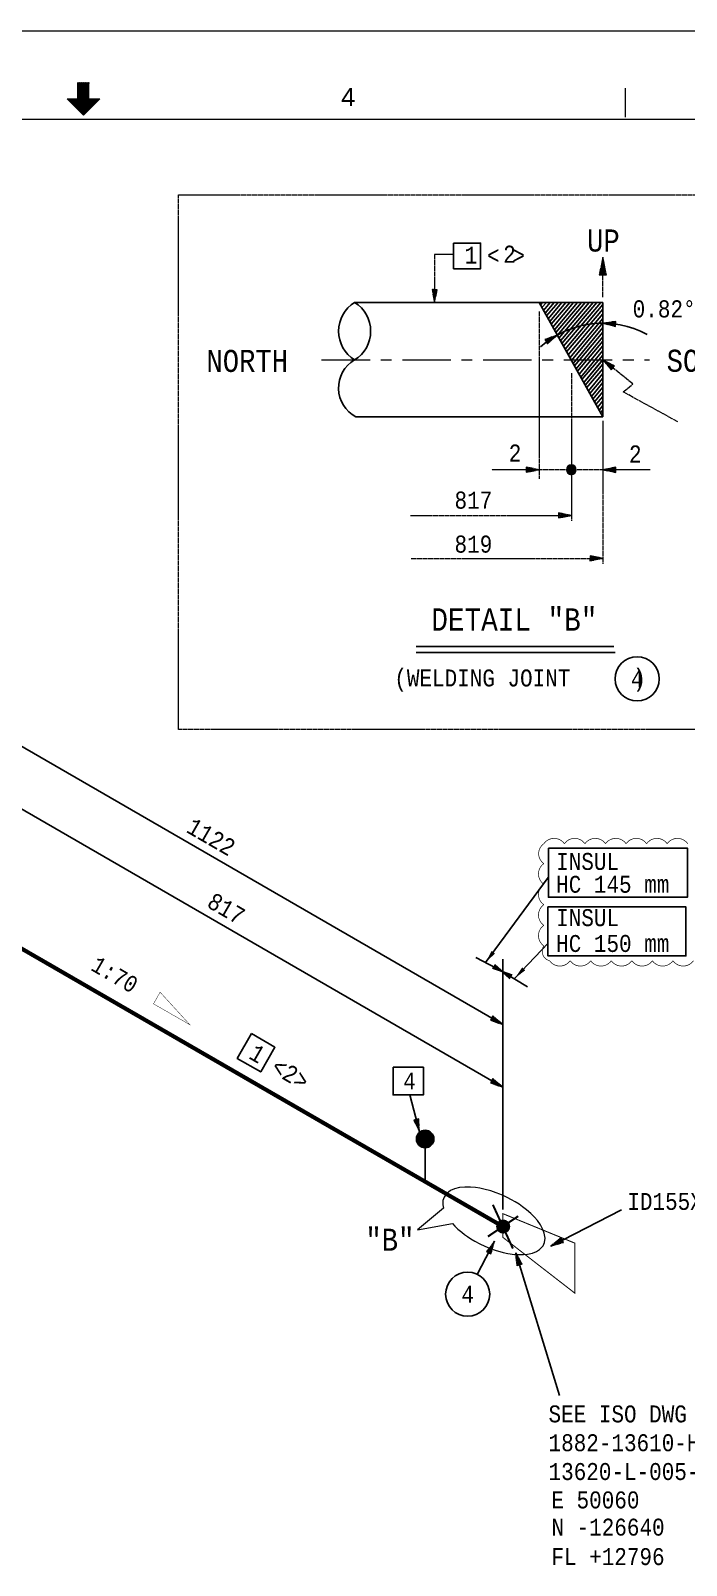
# Model space of a CAD drawing. Header units: inches. Extents: x 1155 to 1996, y 2 to 596.
# Drawn here: x 1561.4 to 1689, y 297.3 to 595.6 of the extents above; entities that cross this region are included whole.
import ezdxf
from ezdxf.enums import TextEntityAlignment as Align

# ---------------------------------------------------------------- set-up
doc = ezdxf.new("R2010")
doc.units = ezdxf.units.IN
doc.header["$MEASUREMENT"] = 0
for name, pattern in [('Dashed', [4.18782, 2.09391, -2.09391]), ('Solid', [1, 1, 0]), ('TracingDashed', [15.70432, 9.42259, -2.09391, 2.09391, -2.09391])]:
    doc.linetypes.add(name, pattern=pattern)
for name, color, linetype in [('2', 2, 'Continuous'), ('4', 7, 'Continuous'), ('BG 0 -1', 7, 'Continuous'), ('DIM-LINES', 7, 'Continuous'), ('DIM-TEXT', 7, 'Continuous'), ('FITTINGS', 7, 'Continuous'), ('FRAME', 7, 'Continuous'), ('green', 3, 'Continuous'), ('ISO-TEXT', 7, 'Continuous'), ('NOZZLES', 7, 'Continuous'), ('Rev.4', 6, 'Continuous'), ('WELDS', 7, 'Continuous'), ('yellow', 2, 'Continuous')]:
    doc.layers.add(name, color=color, linetype=linetype)
for name, color, linetype, lineweight in [('8', 6, 'Continuous', 13), ('cloudMark', 1, 'Solid', 13), ('dimension', 2, 'Solid', 13), ('fittingDimension', 2, 'Solid', 13), ('message', 2, 'Solid', 13), ('sky', 4, 'Continuous', 13), ('weldDimension', 2, 'Solid', 13)]:
    doc.layers.add(name, color=color, linetype=linetype, lineweight=lineweight)
doc.styles.add('Arial', font='arial.ttf')
doc.styles.add('fixedText', font='MONOTXT8.shx', dxfattribs={"width": 0.85})
doc.styles.add('MONOTXT', font='MONOTXT.shx', dxfattribs={"width": 0.8})
doc.styles.get("Standard").update_dxf_attribs({"font": 'arial.ttf'})
doc.dimstyles.new('ISO-25', dxfattribs={"dimtxt": 2.5, "dimasz": 2.5, "dimexe": 1.25, "dimexo": 0.625, "dimtad": 1, "dimtxsty": 'Standard', "dimcen": 2.5, "dimclre": 4, "dimadec": 0, "dimazin": 0, "dimtfac": 1, "dimtmove": 0, "dimatfit": 3, "dimfxl": 1, "dimarcsym": 0})

msp = doc.modelspace()

# ---------------------------------------------------------------- hatches: boundary and pattern name
at = {"linetype": 'Continuous'}
msp.add_hatch(color=2, dxfattribs=at).paths.add_polyline_path([(1638.14, 381.83), (1638.29, 381.83), (1638.43, 381.81), (1638.58, 381.78), (1638.72, 381.73), (1638.85, 381.67), (1638.99, 381.61), (1639.11, 381.53), (1639.23, 381.44), (1639.34, 381.34), (1639.44, 381.23), (1639.53, 381.11), (1639.61, 380.99), (1639.67, 380.85), (1639.73, 380.72), (1639.78, 380.58), (1639.81, 380.43), (1639.83, 380.29), (1639.83, 380.14), (1639.83, 379.99), (1639.81, 379.84), (1639.78, 379.7), (1639.73, 379.56), (1639.67, 379.42), (1639.61, 379.29), (1639.53, 379.17), (1639.44, 379.05), (1639.34, 378.94), (1639.23, 378.84), (1639.11, 378.75), (1638.99, 378.67), (1638.85, 378.6), (1638.72, 378.54), (1638.58, 378.5), (1638.43, 378.47), (1638.29, 378.45), (1638.14, 378.44), (1637.99, 378.45), (1637.84, 378.47), (1637.7, 378.5), (1637.56, 378.54), (1637.42, 378.6), (1637.29, 378.67), (1637.17, 378.75), (1637.05, 378.84), (1636.94, 378.94), (1636.84, 379.05), (1636.75, 379.17), (1636.67, 379.29), (1636.6, 379.42), (1636.54, 379.56), (1636.5, 379.7), (1636.47, 379.84), (1636.45, 379.99), (1636.44, 380.14), (1636.45, 380.29), (1636.47, 380.43), (1636.5, 380.58), (1636.54, 380.72), (1636.6, 380.85), (1636.67, 380.99), (1636.75, 381.11), (1636.84, 381.23), (1636.94, 381.34), (1637.05, 381.44), (1637.17, 381.53), (1637.29, 381.61), (1637.42, 381.67), (1637.56, 381.73), (1637.7, 381.78), (1637.84, 381.81), (1637.99, 381.83)])
at = {"layer": '2'}
for points in [[(1651.35, 413.33), (1653.19, 412.69), (1651.75, 413.97)], [(1654.95, 412.05), (1653.11, 412.69), (1654.55, 411.41)]]:
    msp.add_hatch(color=4, dxfattribs=at).paths.add_polyline_path(points)
at = {"layer": 'sky'}
msp.add_hatch(color=256, dxfattribs=at).paths.add_polyline_path([(1665.62, 510.27), (1665.63, 510.18), (1665.64, 510.1), (1665.66, 510.02), (1665.68, 509.94), (1665.71, 509.86), (1665.75, 509.78), (1665.8, 509.71), (1665.85, 509.65), (1665.91, 509.58), (1665.97, 509.53), (1666.03, 509.48), (1666.1, 509.43), (1666.18, 509.39), (1666.26, 509.36), (1666.34, 509.34), (1666.42, 509.32), (1666.5, 509.31), (1666.59, 509.3), (1666.67, 509.31), (1666.75, 509.32), (1666.84, 509.34), (1666.92, 509.36), (1666.99, 509.39), (1667.07, 509.43), (1667.14, 509.48), (1667.2, 509.53), (1667.27, 509.58), (1667.32, 509.65), (1667.37, 509.71), (1667.42, 509.78), (1667.46, 509.86), (1667.49, 509.94), (1667.52, 510.02), (1667.53, 510.1), (1667.54, 510.18), (1667.55, 510.27), (1667.54, 510.35), (1667.53, 510.43), (1667.52, 510.51), (1667.49, 510.59), (1667.46, 510.67), (1667.42, 510.75), (1667.37, 510.82), (1667.32, 510.88), (1667.27, 510.95), (1667.2, 511), (1667.14, 511.05), (1667.07, 511.1), (1666.99, 511.14), (1666.92, 511.17), (1666.84, 511.2), (1666.75, 511.21), (1666.67, 511.22), (1666.59, 511.23), (1666.5, 511.22), (1666.42, 511.21), (1666.34, 511.2), (1666.26, 511.17), (1666.18, 511.14), (1666.1, 511.1), (1666.03, 511.05), (1665.97, 511), (1665.91, 510.95), (1665.85, 510.88), (1665.8, 510.82), (1665.75, 510.75), (1665.71, 510.67), (1665.68, 510.59), (1665.66, 510.51), (1665.64, 510.43), (1665.63, 510.35)])
at = {"layer": 'WELDS'}
h = msp.add_hatch(color=2, dxfattribs=at)
edge = h.paths.add_edge_path(flags=0)
edge.add_arc((1653.32, 363.12), 1.38, 180, 540, ccw=False)

# ---------------------------------------------------------------- linework, layer by layer
at = {"color": 2}
msp.add_line((1638.14, 371.84), (1638.14, 379.75), dxfattribs=at)
at = {"color": 2, "linetype": 'Continuous'}
msp.add_circle((1638.14, 380.14), 1.7, dxfattribs=at)
at = {"layer": '2', "color": 4}
for p, q in [((1539.38, 468.16), (1653.25, 402.41)), ((1539.38, 455.97), (1653.25, 390.23)), ((1647.99, 415.41), (1653.19, 412.69)), ((1651.35, 413.33), (1651.75, 413.97)), ((1653.19, 412.69), (1651.35, 413.33)), ((1653.11, 412.69), (1654.95, 412.05)), ((1654.55, 411.41), (1653.11, 412.69)), ((1653.11, 412.69), (1658.07, 409.73)), ((1655.78, 358.04), (1664.27, 330.3))]:
    msp.add_line(p, q, dxfattribs=at)
at = {"layer": '2', "color": 2}
msp.add_line((1653.25, 366.45), (1653.25, 415.14), dxfattribs=at)
at = {"layer": '2', "color": 4}
for points in [[(1662.11, 436.72), (1689.17, 436.72), (1689.17, 427.13), (1662.11, 427.13)], [(1662.04, 425.27), (1688.89, 425.27), (1688.89, 415.75), (1662.04, 415.75)], [(1604.35, 400.63), (1608.92, 397.99), (1606.14, 393.19), (1601.57, 395.82)], [(1631.91, 394.08), (1637.81, 394.08), (1637.81, 388.72), (1631.91, 388.72)]]:
    msp.add_lwpolyline(points, close=True, dxfattribs=at)
at = {"layer": '2', "color": 4, "const_width": 0.3}
for points in [[(1651.35, 413.33), (1653.19, 412.69), (1651.75, 413.97)], [(1654.95, 412.05), (1653.11, 412.69), (1654.55, 411.41)]]:
    msp.add_lwpolyline(points, close=True, dxfattribs=at)
at = {"layer": '2', "color": 4}
for centre in [(1679.38, 469.6), (1646.41, 349.96)]:
    msp.add_circle(centre, 4.29, dxfattribs=at)
at = {"layer": '4', "color": 2}
for p, q in [((1636.38, 475.87), (1674.87, 475.87)), ((1636.38, 474.75), (1675.13, 474.75))]:
    msp.add_line(p, q, dxfattribs=at)
at = {"layer": '4', "color": 4}
msp.add_lwpolyline([(1643.66, 554.34), (1648.92, 554.34), (1648.92, 549.35), (1643.66, 549.35)], close=True, dxfattribs=at)
msp.add_arc((1672.71, 520.53), 18.22, 61.7113, 131.6371, dxfattribs=at)
at = {"layer": '8'}
msp.add_lwpolyline([(1636.63, 362.45), (1643.45, 363.7), (1643.89, 363.22), (1644.52, 362.63), (1645.26, 362), (1645.77, 361.6), (1646.4, 361.16), (1647.04, 360.74), (1647.79, 360.29), (1648.81, 359.74), (1649.75, 359.3), (1650.63, 358.93), (1651.78, 358.52), (1653.34, 358.08), (1654.23, 357.89), (1655.52, 357.71), (1656.37, 357.66), (1657.3, 357.67), (1658.04, 357.75), (1659, 357.95), (1659.78, 358.26), (1660.38, 358.63), (1661.07, 359.37), (1661.36, 359.99), (1661.47, 360.87), (1661.32, 361.86), (1661.06, 362.57), (1660.58, 363.45), (1659.97, 364.3), (1659.43, 364.93), (1658.7, 365.66), (1657.88, 366.37), (1657.09, 366.98), (1656.41, 367.45), (1655.68, 367.91), (1654.93, 368.34), (1654.07, 368.79), (1653.31, 369.15), (1652.68, 369.42), (1651.94, 369.7), (1650.93, 370.05), (1649.56, 370.42), (1648.8, 370.57), (1647.94, 370.71), (1646.99, 370.79), (1645.89, 370.8), (1644.82, 370.69), (1643.88, 370.46), (1643.06, 370.1), (1642.27, 369.49), (1641.82, 368.83), (1641.61, 368.21), (1641.57, 367.37), (1641.68, 366.71)], close=True, dxfattribs=at)
at = {"layer": 'BG 0 -1', "color": 7, "linetype": 'Continuous', "lineweight": 9}
for p, q in [((1154.89, 595.63), (1995.89, 595.63)), ((1570.59, 582.37), (1570.59, 585.55)), ((1570.59, 585.51), (1572.71, 583.39)), ((1570.59, 585.39), (1572.71, 583.26)), ((1570.59, 585.26), (1572.71, 583.14)), ((1570.59, 585.14), (1572.71, 583.01)), ((1570.59, 585.01), (1572.71, 582.89)), ((1570.59, 584.88), (1572.71, 582.76)), ((1570.67, 585.55), (1572.71, 583.51)), ((1570.8, 585.55), (1572.71, 583.64)), ((1570.92, 585.55), (1572.71, 583.76)), ((1571.05, 585.55), (1572.71, 583.89)), ((1571.17, 585.55), (1572.71, 584.01)), ((1571.3, 585.55), (1572.71, 584.14)), ((1571.42, 585.55), (1572.71, 584.26)), ((1571.55, 585.55), (1572.71, 584.39)), ((1571.66, 579.19), (1571.66, 584.85)), ((1571.67, 585.55), (1572.71, 584.51)), ((1571.8, 585.55), (1572.71, 584.64)), ((1571.92, 585.55), (1572.71, 584.76)), ((1572.05, 585.55), (1572.71, 584.89)), ((1572.18, 585.55), (1572.71, 585.01)), ((1572.3, 585.55), (1572.71, 585.14)), ((1572.43, 585.55), (1572.71, 585.26)), ((1572.55, 585.55), (1572.71, 585.39)), ((1572.68, 585.55), (1572.71, 585.51)), ((1572.71, 582.37), (1572.71, 585.55)), ((1568.47, 582.37), (1570.59, 582.37)), ((1571.65, 579.18), (1568.47, 582.37)), ((1568.48, 582.37), (1571.66, 579.19)), ((1568.61, 582.37), (1571.72, 579.25)), ((1568.73, 582.37), (1571.78, 579.32)), ((1568.86, 582.37), (1571.84, 579.38)), ((1568.98, 582.37), (1571.91, 579.44)), ((1569.11, 582.37), (1571.97, 579.5)), ((1569.23, 582.37), (1572.03, 579.57)), ((1569.36, 582.37), (1572.09, 579.63)), ((1569.48, 582.37), (1572.16, 579.69)), ((1569.61, 582.37), (1572.22, 579.75)), ((1569.73, 582.37), (1572.28, 579.82)), ((1569.86, 582.37), (1572.34, 579.88)), ((1569.98, 582.37), (1572.41, 579.94)), ((1570.11, 582.37), (1572.47, 580)), ((1570.23, 582.37), (1572.53, 580.07)), ((1570.36, 582.37), (1572.59, 580.13)), ((1570.48, 582.37), (1572.66, 580.19)), ((1570.59, 584.76), (1572.71, 582.64)), ((1570.59, 584.63), (1572.71, 582.51)), ((1570.59, 584.51), (1572.71, 582.39)), ((1570.59, 584.38), (1573.72, 581.25)), ((1570.59, 584.26), (1573.66, 581.19)), ((1570.59, 584.13), (1573.59, 581.13)), ((1570.59, 584.01), (1573.53, 581.07)), ((1570.59, 583.88), (1573.47, 581)), ((1570.59, 583.76), (1573.41, 580.94)), ((1570.59, 583.63), (1573.34, 580.88)), ((1570.59, 583.51), (1573.28, 580.82)), ((1570.59, 583.38), (1573.22, 580.75)), ((1570.59, 583.26), (1573.16, 580.69)), ((1570.59, 583.13), (1573.09, 580.63)), ((1570.59, 583.01), (1573.03, 580.57)), ((1570.59, 582.88), (1572.97, 580.5)), ((1570.59, 582.76), (1572.91, 580.44)), ((1570.59, 582.63), (1572.84, 580.38)), ((1570.59, 582.51), (1572.78, 580.32)), ((1570.59, 582.38), (1572.72, 580.25)), ((1574.83, 582.37), (1571.65, 579.18)), ((1572.71, 582.37), (1574.83, 582.37)), ((1572.73, 582.37), (1573.78, 581.32)), ((1572.86, 582.37), (1573.84, 581.38)), ((1572.98, 582.37), (1573.91, 581.44)), ((1573.11, 582.37), (1573.97, 581.5)), ((1573.23, 582.37), (1574.03, 581.57)), ((1573.36, 582.37), (1574.09, 581.63)), ((1573.48, 582.37), (1574.16, 581.69)), ((1573.61, 582.37), (1574.22, 581.75)), ((1573.73, 582.37), (1574.28, 581.82)), ((1573.86, 582.37), (1574.34, 581.88)), ((1573.98, 582.37), (1574.41, 581.94)), ((1574.11, 582.37), (1574.47, 582)), ((1574.23, 582.37), (1574.53, 582.07)), ((1574.36, 582.37), (1574.6, 582.13)), ((1574.48, 582.37), (1574.66, 582.19)), ((1574.61, 582.37), (1574.72, 582.25)), ((1574.73, 582.37), (1574.78, 582.32)), ((1677.09, 578.8), (1677.09, 584.46)), ((1970.83, 578.38), (1180.01, 578.38))]:
    msp.add_line(p, q, dxfattribs=at)
at = {"layer": 'cloudMark', "linetype": 'TracingDashed'}
msp.add_line((1618, 531.61), (1681.77, 531.62), dxfattribs=at)
at = {"layer": 'DIM-LINES', "color": 4}
for p, q in [((1635.17, 388.72), (1637.06, 381.51)), ((1676.33, 366.37), (1662.61, 359.33)), ((1648.27, 353.82), (1651.66, 360.25))]:
    msp.add_line(p, q, dxfattribs=at)
at = {"layer": 'dimension', "color": 4}
for p, q in [((1643.71, 552.14), (1639.97, 552.14)), ((1639.97, 552.14), (1639.97, 542.78)), ((1678.57, 526.94), (1672.72, 531.62)), ((1676.69, 525.39), (1678.57, 526.94)), ((1687.32, 519.57), (1676.69, 525.39)), ((1681.9, 510.27), (1651.1, 510.27)), ((1635.3, 501.37), (1666.59, 501.37)), ((1635.41, 493.03), (1672.71, 493.04))]:
    msp.add_line(p, q, dxfattribs=at)
at = {"layer": 'dimension', "color": 2}
for p, q in [((1672.72, 543.82), (1672.72, 551.62)), ((1660.3, 541.05), (1660.3, 508.49)), ((1666.59, 529.06), (1666.59, 500.32)), ((1672.72, 519.75), (1672.72, 491.98))]:
    msp.add_line(p, q, dxfattribs=at)
at = {"layer": 'dimension'}
msp.add_lwpolyline([(1714.01, 459.73), (1590.18, 459.73), (1590.18, 563.71), (1714.01, 563.71)], close=True, dxfattribs=at)
at = {"layer": 'FITTINGS', "color": 2, "linetype": 'Dashed', "const_width": 0.2}
msp.add_lwpolyline([(1667.25, 359.9), (1653.25, 365.63), (1653.25, 361.03), (1667.25, 350.18), (1667.25, 359.9)], dxfattribs=at)
at = {"layer": 'FRAME', "color": 4, "linetype": 'ByBlock'}
msp.add_lwpolyline([(1586.57, 408.69, 0.08, 0.08, 0), (1585.29, 406.42, 0.08, 0.08, 0), (1592.35, 402.37, 0.08, 0.08, 0)], format="xyseb", close=True, dxfattribs=at)
at = {"layer": 'green'}
for p, q in [((1624.41, 542.79), (1672.72, 542.79)), ((1672.71, 520.53), (1660.31, 542.78)), ((1624.65, 520.56), (1672.72, 520.53))]:
    msp.add_line(p, q, dxfattribs=at)
for centre, major_axis, start_param, end_param in [((1627.87, 537.2), (4.65, -4.65), 2.909984, 4.943998), ((1620.96, 537.2), (-4.65, -4.65), 1.339308, 3.373081), ((1627.64, 526.15), (-4.49, -4.49), 4.461136, 6.578548)]:
    msp.add_ellipse(centre, major_axis=major_axis, ratio=1, start_param=start_param, end_param=end_param, dxfattribs=at)
at = {"layer": 'NOZZLES', "const_width": 0.8}
msp.add_lwpolyline([(1547.08, 424.4), (1653.25, 363.13)], dxfattribs=at)
at = {"layer": 'Rev.4', "color": 1, "const_width": 0.132}
msp.add_lwpolyline([(1690.35, 414.81, -0.520567), (1686.35, 414.81, -0.520567), (1682.35, 414.81, -0.520567), (1678.35, 414.81, -0.520567), (1674.35, 414.81, -0.520567), (1670.35, 414.81, -0.520567), (1666.35, 414.81, -0.520567), (1662.35, 414.81, -0.520567), (1661.23, 417.69, -0.520567), (1661.23, 421.69, -0.520567), (1661.23, 425.69, -0.520567), (1661.23, 429.69, -0.520567), (1661.23, 433.69, -0.520567), (1661.23, 437.55, -0.520567), (1665.23, 437.55, -0.520567), (1669.23, 437.55, -0.520567), (1673.23, 437.55, -0.520567), (1677.23, 437.55, -0.520567), (1681.23, 437.55, -0.520567), (1685.23, 437.55, -0.520567), (1689.23, 437.55, -0.520567)], format="xyb", dxfattribs=at)
at = {"layer": 'sky', "extrusion": (0, 0, -1)}
msp.add_ellipse((1666.59, 510.27), major_axis=(0.681, 0.681), ratio=1, start_param=3.926991, end_param=10.210176, dxfattribs=at)
at = {"layer": 'weldDimension', "color": 2, "flags": 128}
msp.add_lwpolyline([(1672.72, 551.62), (1672, 548.14), (1673.4, 548.13), (1672.72, 551.62), (1672.72, 550.93), (1672.14, 548.14), (1673.26, 548.13), (1672.72, 550.93), (1672.71, 550.23), (1672.28, 548.14), (1673.12, 548.13), (1672.71, 550.23), (1672.71, 549.53), (1672.42, 548.14), (1672.98, 548.13), (1672.71, 549.53), (1672.71, 548.83), (1672.56, 548.14), (1672.84, 548.13), (1672.71, 548.83)], dxfattribs=at)
at = {"layer": 'weldDimension', "color": 4, "flags": 128}
for points in [[(1639.97, 542.78), (1640.48, 545.27), (1639.49, 545.28), (1639.97, 542.78), (1639.97, 543.28), (1640.38, 545.27), (1639.59, 545.28), (1639.97, 543.28), (1639.98, 543.78), (1640.28, 545.27), (1639.69, 545.28), (1639.98, 543.78), (1639.98, 544.28), (1640.18, 545.27), (1639.79, 545.28), (1639.98, 544.28), (1639.98, 544.78), (1640.08, 545.27), (1639.88, 545.28), (1639.98, 544.78)], [(1672.72, 538.76), (1675.18, 538.12), (1675.23, 539.11), (1672.72, 538.76), (1673.21, 538.73), (1675.18, 538.22), (1675.23, 539.01), (1673.21, 538.73), (1673.71, 538.7), (1675.19, 538.32), (1675.22, 538.91), (1673.71, 538.7), (1674.21, 538.67), (1675.19, 538.42), (1675.22, 538.82), (1674.21, 538.67), (1674.71, 538.64), (1675.2, 538.52), (1675.21, 538.72), (1674.71, 538.64)], [(1663.84, 536.45), (1661.44, 535.6), (1661.96, 534.74), (1663.84, 536.45), (1663.41, 536.19), (1661.5, 535.51), (1661.9, 534.83), (1663.41, 536.19), (1662.98, 535.94), (1661.55, 535.43), (1661.85, 534.91), (1662.98, 535.94), (1662.56, 535.68), (1661.6, 535.34), (1661.8, 535), (1662.56, 535.68), (1662.13, 535.43), (1661.65, 535.26), (1661.75, 535.09), (1662.13, 535.43)], [(1672.68, 531.63), (1674.33, 529.69), (1674.95, 530.47), (1672.68, 531.63), (1673.07, 531.32), (1674.39, 529.77), (1674.89, 530.4), (1673.07, 531.32), (1673.47, 531.01), (1674.45, 529.85), (1674.82, 530.32), (1673.47, 531.01), (1673.86, 530.7), (1674.52, 529.93), (1674.76, 530.24), (1673.86, 530.7), (1674.25, 530.39), (1674.58, 530), (1674.7, 530.16), (1674.25, 530.39)], [(1660.3, 510.27), (1657.81, 510.78), (1657.8, 509.78), (1660.3, 510.27), (1659.8, 510.27), (1657.81, 510.68), (1657.8, 509.88), (1659.8, 510.27), (1659.3, 510.27), (1657.81, 510.58), (1657.8, 509.98), (1659.3, 510.27), (1658.8, 510.27), (1657.81, 510.48), (1657.81, 510.08), (1658.8, 510.27), (1658.3, 510.28), (1657.81, 510.38), (1657.81, 510.18), (1658.3, 510.28)], [(1672.72, 510.27), (1675.21, 509.75), (1675.21, 510.75), (1672.72, 510.27), (1673.22, 510.26), (1675.21, 509.85), (1675.21, 510.65), (1673.22, 510.26), (1673.71, 510.26), (1675.21, 509.95), (1675.21, 510.55), (1673.71, 510.26), (1674.21, 510.26), (1675.21, 510.05), (1675.21, 510.45), (1674.21, 510.26), (1674.71, 510.25), (1675.21, 510.15), (1675.21, 510.35), (1674.71, 510.25)], [(1666.59, 501.37), (1664.1, 501.88), (1664.09, 500.89), (1666.59, 501.37), (1666.09, 501.37), (1664.1, 501.78), (1664.09, 500.99), (1666.09, 501.37), (1665.59, 501.38), (1664.1, 501.68), (1664.09, 501.09), (1665.59, 501.38), (1665.09, 501.38), (1664.1, 501.58), (1664.09, 501.19), (1665.09, 501.38), (1664.59, 501.38), (1664.09, 501.49), (1664.09, 501.29), (1664.59, 501.38)], [(1672.71, 493.04), (1670.22, 493.55), (1670.21, 492.56), (1672.71, 493.04), (1672.21, 493.04), (1670.22, 493.45), (1670.21, 492.66), (1672.21, 493.04), (1671.71, 493.05), (1670.22, 493.35), (1670.21, 492.75), (1671.71, 493.05), (1671.21, 493.05), (1670.22, 493.25), (1670.21, 492.85), (1671.21, 493.05), (1670.71, 493.05), (1670.22, 493.15), (1670.21, 492.95), (1670.71, 493.05)], [(1653.25, 402.41), (1651.34, 404.09), (1650.85, 403.23), (1653.25, 402.41), (1652.82, 402.66), (1651.29, 404), (1650.9, 403.31), (1652.82, 402.66), (1652.39, 402.91), (1651.24, 403.92), (1650.95, 403.4), (1652.39, 402.91), (1651.96, 403.16), (1651.19, 403.83), (1651, 403.49), (1651.96, 403.16), (1651.53, 403.41), (1651.14, 403.74), (1651.05, 403.57), (1651.53, 403.41)], [(1653.25, 390.23), (1651.34, 391.9), (1650.85, 391.04), (1653.25, 390.23), (1652.82, 390.47), (1651.29, 391.82), (1650.9, 391.13), (1652.82, 390.47), (1652.39, 390.72), (1651.24, 391.73), (1650.95, 391.21), (1652.39, 390.72), (1651.96, 390.97), (1651.19, 391.64), (1651, 391.3), (1651.96, 390.97), (1651.53, 391.22), (1651.14, 391.56), (1651.05, 391.38), (1651.53, 391.22)], [(1637.06, 381.51), (1636.91, 384.04), (1635.94, 383.79), (1637.06, 381.51), (1636.93, 381.99), (1636.81, 384.02), (1636.04, 383.82), (1636.93, 381.99), (1636.8, 382.47), (1636.71, 383.99), (1636.14, 383.84), (1636.8, 382.47), (1636.68, 382.95), (1636.62, 383.97), (1636.23, 383.87), (1636.68, 382.95), (1636.55, 383.43), (1636.52, 383.94), (1636.33, 383.89), (1636.55, 383.43)], [(1651.66, 360.25), (1650.06, 358.28), (1650.94, 357.81), (1651.66, 360.25), (1651.42, 359.81), (1650.14, 358.23), (1650.85, 357.86), (1651.42, 359.81), (1651.19, 359.37), (1650.23, 358.19), (1650.76, 357.91), (1651.19, 359.37), (1650.96, 358.93), (1650.32, 358.14), (1650.67, 357.95), (1650.96, 358.93), (1650.73, 358.49), (1650.41, 358.09), (1650.59, 358), (1650.73, 358.49)], [(1662.61, 359.33), (1665.06, 360.03), (1664.6, 360.92), (1662.61, 359.33), (1663.05, 359.56), (1665.01, 360.12), (1664.65, 360.83), (1663.05, 359.56), (1663.5, 359.79), (1664.96, 360.21), (1664.69, 360.74), (1663.5, 359.79), (1663.94, 360.02), (1664.92, 360.3), (1664.74, 360.65), (1663.94, 360.02), (1664.38, 360.25), (1664.87, 360.38), (1664.78, 360.56), (1664.38, 360.25)], [(1655.78, 358.04), (1656.98, 355.8), (1656.03, 355.51), (1655.78, 358.04), (1655.92, 357.56), (1656.89, 355.77), (1656.13, 355.54), (1655.92, 357.56), (1656.07, 357.09), (1656.79, 355.75), (1656.22, 355.57), (1656.07, 357.09), (1656.22, 356.61), (1656.7, 355.72), (1656.32, 355.6), (1656.22, 356.61), (1656.36, 356.13), (1656.6, 355.69), (1656.41, 355.63), (1656.36, 356.13)]]:
    msp.add_lwpolyline(points, dxfattribs=at)
at = {"layer": 'WELDS', "color": 2, "linetype": 'ByBlock', "const_width": 0.4}
for points in [[(1655.21, 358.84), (1651.32, 367.35)], [(1650.36, 361.18), (1656.24, 365.14)]]:
    msp.add_lwpolyline(points, dxfattribs=at)
at = {"layer": 'yellow'}
for p, q in [((1660.97, 542.79), (1660.58, 542.3)), ((1661.73, 542.79), (1660.87, 541.78)), ((1661.18, 541.23), (1662.48, 542.79)), ((1661.48, 540.68), (1663.24, 542.79)), ((1663.99, 542.79), (1661.77, 540.16)), ((1664.75, 542.79), (1662.07, 539.62)), ((1665.51, 542.79), (1662.37, 539.08)), ((1666.26, 542.79), (1662.67, 538.54)), ((1667.02, 542.79), (1662.98, 537.98)), ((1663.28, 537.46), (1667.77, 542.79)), ((1663.57, 536.94), (1668.53, 542.79)), ((1663.86, 536.41), (1669.29, 542.79)), ((1670.04, 542.79), (1664.16, 535.88)), ((1664.46, 535.33), (1670.8, 542.79)), ((1664.76, 534.8), (1671.55, 542.79)), ((1672.31, 542.79), (1665.05, 534.29)), ((1672.72, 542.37), (1665.38, 533.69)), ((1665.67, 533.17), (1672.72, 541.48)), ((1672.72, 540.59), (1665.98, 532.6)), ((1672.72, 542.79), (1672.72, 520.53)), ((1672.72, 539.7), (1666.3, 532.04)), ((1666.59, 531.51), (1672.72, 538.8)), ((1666.92, 530.93), (1672.72, 537.91)), ((1667.17, 530.48), (1672.72, 537.02)), ((1672.72, 536.13), (1667.49, 529.91)), ((1672.72, 535.24), (1667.75, 529.44)), ((1672.72, 534.35), (1668.08, 528.84)), ((1672.72, 533.46), (1668.4, 528.27)), ((1668.4, 528.27), (1672.72, 533.46)), ((1672.72, 532.57), (1668.65, 527.82)), ((1672.72, 531.67), (1668.99, 527.22)), ((1668.99, 527.22), (1672.72, 531.66)), ((1672.72, 530.77), (1669.28, 526.7)), ((1669.28, 526.7), (1672.72, 530.77)), ((1669.56, 526.2), (1672.72, 529.88)), ((1672.72, 528.99), (1669.89, 525.6)), ((1672.72, 528.1), (1670.16, 525.11)), ((1670.5, 524.5), (1672.72, 527.21)), ((1670.78, 524.01), (1672.72, 526.32)), ((1671.07, 523.49), (1672.72, 525.42)), ((1672.72, 524.53), (1671.38, 522.93)), ((1671.38, 522.93), (1672.72, 524.53)), ((1672.72, 523.64), (1671.68, 522.4)), ((1671.97, 521.86), (1672.72, 522.75)), ((1672.72, 521.86), (1672.27, 521.33))]:
    msp.add_line(p, q, dxfattribs=at)

# ---------------------------------------------------------------- texts
at = {"layer": '2', "style": 'fixedText', "width": 0.85}
for p in [(1679.38, 469.6), (1646.41, 349.96)]:
    msp.add_text('4', height=3.3, dxfattribs=at).set_placement(p, align=Align.MIDDLE_CENTER)
at = {"layer": 'BG 0 -1', "color": 7, "style": 'Arial', "width": 1.008516}
msp.add_text('4', height=3.54, dxfattribs=at).set_placement((1623.17, 582.75), align=Align.MIDDLE)
at = {"layer": 'DIM-TEXT', "color": 2, "style": 'MONOTXT', "width": 0.8566}
for s, p in [('1122', (1591.45, 439.91)), ('817', (1595.45, 425.37))]:
    msp.add_text(s, height=3.3, rotation=-30, dxfattribs=at).set_placement(p)
at = {"layer": 'fittingDimension', "style": 'fixedText', "width": 0.85}
msp.add_text('1:70', height=3.2, rotation=329.8376, dxfattribs=at).set_placement((1576.95, 410.73), align=Align.CENTER)
at = {"layer": 'ISO-TEXT', "color": 2, "style": 'MONOTXT', "width": 0.8566}
for s, height, p in [('UP', 4.29, (1669.64, 552.69)), ('NORTH', 4.29, (1595.58, 529.28)), ('SOUTH', 4.29, (1685.12, 529.31)), ('(WELDING JOINT     )', 3.3, (1632.14, 468.13)), ('INSUL', 3.3, (1663.63, 432.46)), ('HC 145 mm', 3.3, (1663.63, 428.02)), ('INSUL', 3.3, (1663.63, 421.53)), ('HC 150 mm', 3.3, (1663.63, 416.51)), ('4', 3.3, (1633.87, 389.77)), ('ID155XDN200', 3.3, (1677.48, 366.36)), ('SEE ISO DWG', 3.3, (1662.15, 325.04)), ('1882-13610-HP-186-001-005(01/01)', 3.3, (1662.15, 319.44)), ('13620-L-005-AA4H-ID155', 3.3, (1662.15, 313.84)), ('E 50060', 3.3, (1662.71, 308.32)), ('N -126640', 3.3, (1662.71, 303.03)), ('FL +12796', 3.3, (1662.71, 297.3))]:
    msp.add_text(s, height=height, dxfattribs=at).set_placement(p)
msp.add_text('DETAIL "B"', height=4.356, dxfattribs=at).set_placement((1639.35, 483.33), align=Align.TOP_LEFT)
for s, p in [('1', (1603.61, 395.93)), ('<2>', (1607.92, 393.22))]:
    msp.add_text(s, height=3.3, rotation=330, dxfattribs=at).set_placement(p)
at = {"layer": 'ISO-TEXT', "color": 3, "style": 'MONOTXT', "width": 0.8566}
msp.add_text('"B"', height=4.29, dxfattribs=at).set_placement((1626.51, 362.71), align=Align.TOP_LEFT)
at = {"layer": 'message', "style": 'fixedText', "width": 0.85}
for s, height, p in [('1', 3.33, (1645.82, 550.34)), ('< >', 3.332, (1650.18, 550.26)), ('2', 3.33, (1653.32, 550.5)), ('2', 3.33, (1654.4, 511.84)), ('2', 3.33, (1677.8, 511.66)), ('817', 3.332, (1643.85, 502.69)), ('819', 3.332, (1643.85, 494.14))]:
    msp.add_text(s, height=height, rotation=0.0091, dxfattribs=at).set_placement(p)
msp.add_text('0.82%%D', height=3.332, dxfattribs=at).set_placement((1678.51, 539.88))

# ---------------------------------------------------------------- leaders
at = {"layer": '2', "color": 4}
for points in [[(1649.9, 414.44), (1662.05, 430.96)], [(1655.6, 411.41), (1662.05, 418.22)]]:
    msp.add_leader(points, dimstyle='ISO-25', override={"dimgap": 0.625, "dimtad": 0}, dxfattribs=at)

doc.saveas('drawing.dxf')
